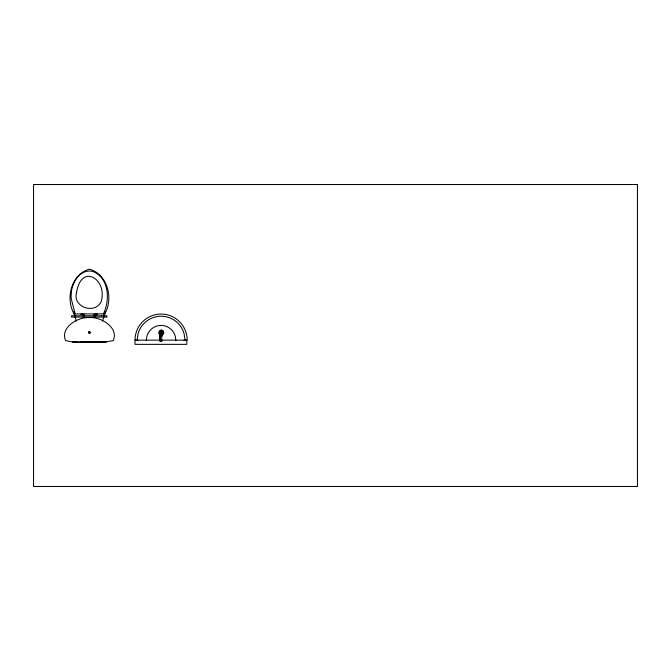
<?xml version="1.0" encoding="UTF-8"?>
<svg xmlns="http://www.w3.org/2000/svg" width="671" height="671" viewBox="0 0 671 671"><rect width="100%" height="100%" fill="white"/><g stroke="black" fill="none" stroke-linecap="round" stroke-linejoin="round"><path stroke-width="1.01" d="M160.746 331.549L160.369 332.866M160.05 335.265L160.973 335.685M160.017 335.274L160.428 332.564M162.03 334.452L161.954 335.685L160.017 335.634L160.017 341.069L160.906 341.195L161.828 341.019L161.795 335.634L160.906 335.651M160.117 334.477L160.193 333.688M162.046 334.477L162.156 333.722M137.161 340.415L138.008 333.948A23.888 23.888 0 0 1 184.164 333.948L185.02 340.415M146.303 340.725L146.882 336.322A14.712 14.712 0 0 1 175.299 336.322L175.877 340.725M160.252 333.412L160.369 332.782M102.546 321.032L105.406 311.696L103.888 315.244C114.104 300.096 108.09 274.129 89.436 269.205C70.782 274.129 64.768 300.096 74.993 315.244L73.466 311.696L76.326 321.032M162.29 332.791L162.08 334.099A1.719 1.719 0 0 0 162.768 331.784M162.357 332.657L162.298 332.137L160.528 332.321M161.367 341.17C162.952 340.667 158.507 340.876 160.671 341.195M161.56 335.626L161.56 336.322L161.996 335.685L161.283 335.676M160.595 332.262L162.449 332.363M89.436 333.017L89.906 332.548L89.436 332.086M96.297 341.774L94.678 342.411L84.194 342.411L82.583 341.774M102.613 341.984L89.436 342.403L72.434 341.958L65.641 340.608C59.794 327.683 77.911 316.637 89.436 317.609C100.96 316.637 119.077 327.683 113.231 340.608L105.573 341.984M183.955 340.558L187.167 340.13A26.077 26.077 0 0 0 161.09 314.053A26.077 26.077 0 0 0 135.014 340.13L135.014 344.357L186.798 344.357L186.798 340.13L135.014 340.13L138.218 340.558M104.198 342L105.406 341.967L89.436 342.403L73.474 341.967L74.674 342M98.411 341.866L80.461 341.866M89.436 342.403L106.446 341.958M160.906 340.843L159.983 341.019L159.983 335.634M82.307 314.129L80.998 314.129L80.998 314.582M82.307 314.221L83.347 314.221L83.347 316.133L84.387 316.133L84.387 314.213M96.238 314.221L95.198 314.221L95.198 316.133L94.158 316.133L94.158 314.213M83.347 314.959L84.387 314.959M101.38 315.789L71.537 315.789L71.537 317.089L106.949 317.089L106.949 315.789L103.921 315.789M101.64 315.789L103.393 315.789M160.772 335.676L160.042 335.676L160.671 335.651M73.298 341.984L72.434 341.958M76.687 342.051L76.268 341.984M161.367 340.868L161.828 341.019M97.547 314.129L97.547 314.582M96.238 313.877L96.238 314.976M82.307 313.877L82.307 314.976M160.839 333.512A1.518 1.451 2.1 0 1 160.562 331.222A1.518 1.451 2.1 0 1 162.944 331.566A1.518 1.451 2.1 0 1 161.988 333.68M160.554 332.657A1.518 1.451 2.1 0 1 160.587 330.602A1.518 1.451 2.1 0 1 162.726 330.644A1.518 1.451 2.1 0 1 162.692 332.699M160.83 334.309A1.719 1.719 0 0 1 161.275 330.929M160.83 335.114A2.508 2.508 0 0 1 159.228 331.206A2.508 2.508 0 0 1 163.447 331.407A2.508 2.508 0 0 1 161.485 335.148M71.336 292.12L71.067 298.109L75.152 313.902L103.401 313.902C110.262 300.038 109.13 277.836 92.757 271.403C80.654 268.702 72.426 281.577 71.336 292.12M76.528 292.741C72.434 306.89 94.217 314.649 100.969 302.135C108.366 279.815 81.275 262.076 76.528 292.741M88.723 331.835L88.723 333.269L90.157 333.269L90.157 331.835L88.723 331.835M637.45 184.525L33.55 184.525L33.55 486.475L637.45 486.475L637.45 184.525M95.198 314.959L94.158 314.959L95.198 314.959"/></g></svg>
